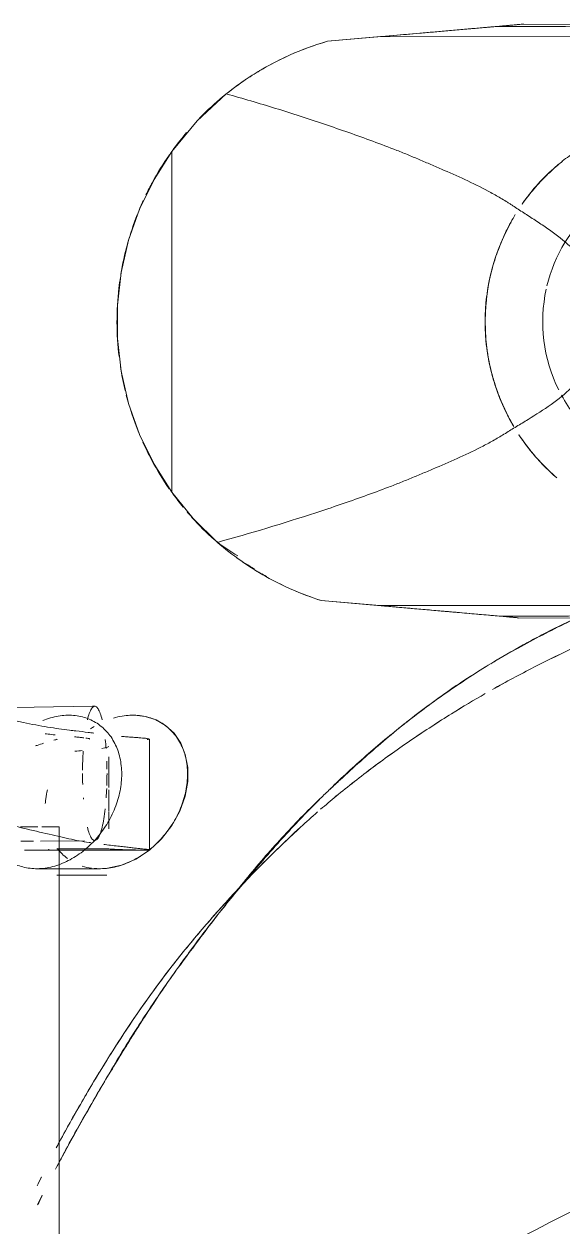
# Model space of a CAD drawing. Header units: inches. Extents: x -326 to 986, y -79 to 1436.
# Drawn here: x 150.4 to 153.59, y 953.67 to 960.76 of the extents above; entities that cross this region are included whole.
import ezdxf

# ---------------------------------------------------------------- set-up
doc = ezdxf.new("R2010")
doc.units = ezdxf.units.IN
doc.header["$LTSCALE"] = 48
doc.header["$MEASUREMENT"] = 0
doc.layers.add('I-FURN', color=47, linetype='Continuous', lineweight=9)

# ---------------------------------------------------------------- blocks, each defined once
blk = doc.blocks.new('Allsteel Seating 19 Work Chair - Allsteel Seating 19 Work Chair-7694469-Level XX  POWER _ SIGNAL NEW')
at = {"layer": 'I-FURN'}
for p, q in [((8.143, 5.4827), (8.143, 4.7922)), ((8.1949, 5.5117), (8.1956, 5.4384)), ((8.196, 5.3953), (8.1985, 5.1357)), ((-8.2796, 5.2864), (8.2796, 5.2864)), ((7.9953, 5.2995), (7.9953, 5.0052)), ((8.1502, 5.0015), (8.1502, 5.2993)), ((7.9953, 5.1202), (7.9953, 5.2416)), ((7.9953, 5.0052), (7.9953, 5.0965)), ((8.199, 5.0787), (8.1991, 5.0758)), ((8.2682, 4.9935), (8.37, 4.9935)), ((8.3753, 4.9935), (8.4977, 4.9935)), ((8.5125, 4.9935), (8.6929, 4.9935)), ((8.1453, 4.7529), (8.798, 4.7529)), ((10.2545, 4.6214), (12.2641, 4.6214)), ((9.6153, 3.7385), (9.585, 3.3916)), ((12.9417, 3.3877), (12.9142, 3.7021)), ((9.5903, -4.21), (9.585, 3.3916)), ((12.9298, -4.2034), (12.9417, 3.3877)), ((9.5494, -4.0002), (9.5105, 2.5762)), ((13.0159, 2.5416), (12.9719, -3.9733))]:
    blk.add_line(p, q, dxfattribs=at)
at = {"layer": 'I-FURN', "flags": 128}
for points in [[(8.9801, 5.7807), (8.9913, 5.0895), (8.9913, 5.0758)], [(8.0333, 5.4191), (8.0333, 5.1638), (8.0333, 5.05), (8.0333, 5.0462)], [(8.8789, 4.658), (8.8321, 4.6076), (8.7744, 4.5684), (8.707, 4.5412), (8.6311, 4.5271), (8.5485, 4.5272), (8.4616, 4.5426), (8.3736, 4.5738), (8.2883, 4.6205), (8.2099, 4.6813), (8.1426, 4.7535), (8.0897, 4.8337), (8.0537, 4.9178), (8.0357, 5.0015), (8.0333, 5.0438)], [(10.2545, 4.6214), (10.419, 4.7259), (10.5943, 4.8112), (10.7781, 4.8761), (10.9681, 4.9198), (11.1618, 4.9419), (11.3568, 4.9419), (11.5505, 4.9198), (11.7404, 4.8761), (11.9242, 4.8112), (12.0995, 4.7259), (12.2641, 4.6214)], [(8.9388, 4.8486), (8.938, 4.8248), (8.9317, 4.778), (8.9105, 4.7123), (8.8789, 4.658)], [(9.9585, 4.3518), (10.0987, 4.4952), (10.2545, 4.6214)], [(12.2641, 4.6214), (12.4449, 4.472), (12.6038, 4.2994)], [(9.6153, 3.7385), (9.5689, 3.2075), (9.5224, 2.6759)], [(13.0023, 2.6959), (12.9582, 3.1993), (12.9142, 3.7021)]]:
    blk.add_lwpolyline(points, dxfattribs=at)
at = {"layer": 'I-FURN'}
for start, end in [(77.62265, 116.52398), (40.97583, 76.40223), (118.74633, 137.37168)]:
    blk.add_arc((11.2593, 1.5312), 0.8995, start, end, dxfattribs=at)
for points, knots in [([(8.8461, 5.1874), (8.8475, 5.1996), (8.8538, 5.2509), (8.8645, 5.3301), (8.8807, 5.4243), (8.8956, 5.4965), (8.9132, 5.5701), (8.9393, 5.6722), (8.9769, 5.8055), (9.0204, 5.9452), (9.0584, 6.0598), (9.0882, 6.1475), (9.1201, 6.2352), (9.1661, 6.3504), (9.2283, 6.4923), (9.294, 6.6337), (9.3469, 6.7485), (9.3861, 6.837), (9.425, 6.9253), (9.4775, 7.0391), (9.5441, 7.1775), (9.6262, 7.343), (9.7102, 7.5179), (9.7994, 7.7062), (9.8929, 7.8984), (9.9861, 8.0905), (10.075, 8.278), (10.157, 8.4535), (10.2357, 8.6203), (10.3002, 8.7581), (10.3523, 8.8704), (10.3919, 8.9566), (10.4319, 9.0441), (10.4852, 9.1603), (10.5786, 9.3631), (10.659, 9.5333), (10.7126, 9.6427)], [0.4017813, 0.4017813, 0.4017813, 0.4017813, 0.4090909, 0.4318182, 0.4431818, 0.4545455, 0.4659091, 0.4772727, 0.5, 0.5227273, 0.5340909, 0.5454545, 0.5568182, 0.5681818, 0.5909091, 0.6136364, 0.625, 0.6363636, 0.6477273, 0.6590909, 0.6818182, 0.7045455, 0.7272727, 0.75, 0.7727273, 0.7954545, 0.8181818, 0.8409091, 0.8636364, 0.8863636, 0.8977273, 0.9090909, 0.9204545, 0.9318182, 0.9545455, 1, 1, 1, 1]), ([(9.6811, 9.0687), (9.6206, 8.9476), (9.5303, 8.7579), (9.4113, 8.4944), (9.3224, 8.2912), (9.234, 8.0876), (9.1462, 7.8843), (9.0739, 7.7129), (9.0168, 7.574), (8.9744, 7.4682), (8.9322, 7.3629), (8.8759, 7.2247), (8.806, 7.0541), (8.7381, 6.8836), (8.6856, 6.7472), (8.6476, 6.644), (8.6102, 6.5432), (8.5605, 6.4144), (8.5, 6.2587), (8.4323, 6.0736), (8.3729, 5.8855), (8.3219, 5.6959), (8.2772, 5.5184), (8.2458, 5.3867), (8.2242, 5.2926), (8.2145, 5.2499), (8.21, 5.2291)], [0.0005018, 0.0005018, 0.0005018, 0.0005018, 0.0555556, 0.0833333, 0.1111111, 0.1388889, 0.1666667, 0.1944444, 0.2083333, 0.2222222, 0.2361111, 0.25, 0.2777778, 0.3055556, 0.3194444, 0.3333333, 0.3472222, 0.3611111, 0.3888889, 0.4166667, 0.4444444, 0.4722222, 0.5, 0.5277778, 0.5416667, 0.5555556, 0.5555556, 0.5555556, 0.5555556]), ([(8.2796, 5.4867), (8.2796, 5.4943), (8.2796, 5.5034), (8.2796, 5.5138), (8.2796, 5.5144)], [1.0548203, 1.0548203, 1.0548203, 1.0548203, 1.08039718, 1.08198499, 1.08198499, 1.08198499, 1.08198499]), ([(8.2796, 5.4655), (8.2796, 5.4658), (8.2796, 5.472), (8.2796, 5.479), (8.2796, 5.4867)], [1.02765561, 1.02765561, 1.02765561, 1.02765561, 1.0289497, 1.0548203, 1.0548203, 1.0548203, 1.0548203]), ([(8.2796, 5.4704), (8.2796, 5.4656), (8.2796, 5.4527), (8.2796, 5.4424), (8.2796, 5.4367)], [0.70167935, 0.70167935, 0.70167935, 0.70167935, 0.72026479, 0.75600872, 0.75600872, 0.75600872, 0.75600872]), ([(6.2145, 5.3905), (6.2133, 5.3911), (6.1957, 5.3997), (6.1781, 5.4082), (6.1617, 5.4161)], [0.772356802, 0.772356802, 0.772356802, 0.772356802, 0.7725, 0.774449857, 0.774449857, 0.774449857, 0.774449857]), ([(8.2796, 5.4367), (8.2796, 5.4373), (8.2796, 5.4411), (8.2796, 5.4453), (8.2796, 5.4493)], [0.97332623, 0.97332623, 0.97332623, 0.97332623, 0.97750221, 1.00049092, 1.00049092, 1.00049092, 1.00049092]), ([(8.2796, 5.4367), (8.2796, 5.4342), (8.2796, 5.4243), (8.2796, 5.4168), (8.2796, 5.4139), (8.2796, 5.4135)], [0.75600872, 0.75600872, 0.75600872, 0.75600872, 0.77171227, 0.82315976, 0.83750279, 0.83750279, 0.83750279, 0.83750279]), ([(8.2796, 5.4143), (8.2796, 5.4158), (8.2796, 5.421), (8.2796, 5.4302), (8.2796, 5.4367)], [0.89183217, 0.89183217, 0.89183217, 0.89183217, 0.92605473, 0.97332623, 0.97332623, 0.97332623, 0.97332623]), ([(8.2796, 5.4124), (8.2796, 5.4124), (8.2796, 5.4128), (8.2796, 5.4136), (8.2796, 5.4143)], [0.86466748, 0.86466748, 0.86466748, 0.86466748, 0.87460724, 0.89183217, 0.89183217, 0.89183217, 0.89183217]), ([(8.7577, 5.4256), (8.7587, 5.4226), (8.764, 5.4063), (8.7692, 5.3902), (8.773, 5.3779)], [0.79952305, 0.79952305, 0.79952305, 0.79952305, 0.8125, 0.8709474, 0.8709474, 0.8709474, 0.8709474]), ([(8.147, 5.345), (8.1467, 5.3448), (8.1461, 5.3454), (8.1457, 5.3478), (8.1454, 5.3496)], [0.72991827, 0.72991827, 0.72991827, 0.72991827, 0.73958333, 0.75, 0.75, 0.75, 0.75]), ([(8.2796, 5.325), (8.2796, 5.3292), (8.2796, 5.3565), (8.2796, 5.3606), (8.2796, 5.3698)], [-0.7301015, -0.7301015, -0.7301015, -0.7301015, -0.7097747, -0.6221055, -0.6221055, -0.6221055, -0.6221055]), ([(8.2796, 5.3232), (8.2796, 5.3189), (8.2796, 5.3145), (8.2796, 5.3111), (8.2796, 5.3108)], [-1.00009143, -1.00009143, -1.00009143, -1.00009143, -0.97558161, -0.97309243, -0.97309243, -0.97309243, -0.97309243]), ([(8.8229, 5.3105), (8.8243, 5.3237), (8.8263, 5.3428), (8.8286, 5.3632), (8.8292, 5.369)], [0.26632049, 0.26632049, 0.26632049, 0.26632049, 0.27941176, 0.28450412, 0.28450412, 0.28450412, 0.28450412]), ([(3.7334, 5.303), (3.9045, 5.1475), (4.3046, 4.7535), (4.8837, 4.0753), (5.454, 3.2695), (5.8653, 2.5628), (6.1539, 1.9727), (6.3448, 1.5189), (6.5063, 1.0504), (6.6805, 0.4133), (6.802, -0.403), (6.8214, -1.232), (6.766, -1.8914), (6.6964, -2.3837), (6.6003, -2.8699), (6.4818, -3.3522), (6.3504, -3.8303), (6.1509, -4.4615), (5.8619, -5.2409), (5.5135, -5.9963), (5.2406, -6.5098), (5.0753, -6.7981), (4.945, -7.0096), (4.8094, -7.2179), (4.6223, -7.4924), (4.4215, -7.7554), (4.2028, -8.0038), (3.9739, -8.2455), (3.5488, -8.6402), (2.8661, -9.1194), (1.6584, -9.6827), (0.3323, -9.9166), (-0.9952, -9.8002), (-1.9608, -9.5416), (-2.8664, -9.1191), (-3.548, -8.6407), (-3.9731, -8.2464), (-4.202, -8.0047), (-4.4209, -7.7562), (-4.6222, -7.4925), (-4.8098, -7.2171), (-4.9912, -6.939), (-5.203, -6.5815), (-5.5146, -5.9935), (-6.002, -4.9363), (-6.3638, -3.8355), (-6.6003, -2.8695), (-6.6966, -2.3826), (-6.7662, -1.8905), (-6.8214, -1.2316), (-6.8021, -0.4024), (-6.6799, 0.4152), (-6.5068, 1.0491), (-6.3462, 1.5153), (-6.1541, 1.9719), (-5.8639, 2.5659), (-5.4515, 3.2731), (-4.8821, 4.0776), (-4.3042, 4.7528), (-3.9067, 5.147), (-3.7367, 5.3013)], [-0.9477422, -0.9477422, -0.9477422, -0.9477422, -0.9318182, -0.9090909, -0.8863636, -0.8636364, -0.8522727, -0.8409091, -0.8295455, -0.8181818, -0.7954545, -0.7727273, -0.7613636, -0.75, -0.7386364, -0.7272727, -0.7159091, -0.7045455, -0.6818182, -0.6590909, -0.6477273, -0.6420455, -0.6363636, -0.6306818, -0.625, -0.6136364, -0.6079545, -0.6022727, -0.5909091, -0.5681818, -0.5454545, -0.5, -0.4772727, -0.4545455, -0.4318182, -0.4090909, -0.3977273, -0.3920455, -0.3863636, -0.375, -0.3693182, -0.3636364, -0.3522727, -0.3409091, -0.3181818, -0.2727273, -0.2613636, -0.25, -0.2386364, -0.2272727, -0.2045455, -0.1818182, -0.1704545, -0.1590909, -0.1477273, -0.1363636, -0.1136364, -0.0909091, -0.0681818, -0.0523582, -0.0523582, -0.0523582, -0.0523582]), ([(6.26, 5.3076), (6.3046, 5.2845), (6.3763, 5.2466), (6.4474, 5.2077), (6.4743, 5.1928)], [0.19058162, 0.19058162, 0.19058162, 0.19058162, 0.19736842, 0.20150768, 0.20150768, 0.20150768, 0.20150768]), ([(9.549, 2.15), (9.5475, 2.1533), (9.5014, 2.2548), (9.405, 2.4516), (9.2468, 2.7378), (9.0703, 3.0117), (8.8764, 3.2662), (8.703, 3.4682), (8.5765, 3.6067), (8.5029, 3.6853), (8.4287, 3.7642), (8.3335, 3.8609), (8.1758, 4.0099), (7.9701, 4.1871), (7.7561, 4.355), (7.5819, 4.4856), (7.4506, 4.5827), (7.3177, 4.6778), (7.1371, 4.7996), (6.9066, 4.9446), (6.624, 5.1085), (6.4135, 5.2251), (6.2974, 5.287), (6.2771, 5.2977)], [0.6171566, 0.6171566, 0.6171566, 0.6171566, 0.6176471, 0.6323529, 0.6470588, 0.6617647, 0.6764706, 0.6911765, 0.6985294, 0.7022059, 0.7058824, 0.7132353, 0.7205882, 0.7352941, 0.75, 0.7573529, 0.7647059, 0.7720588, 0.7794118, 0.7941176, 0.8088235, 0.8235294, 0.8266284, 0.8266284, 0.8266284, 0.8266284]), ([(7.9944, 4.1518), (7.9588, 4.1862), (7.8549, 4.2847), (7.6777, 4.4426), (7.4073, 4.6649), (7.0654, 4.908), (6.7145, 5.121), (6.487, 5.2498), (6.4005, 5.2958), (6.3862, 5.3034)], [0.69469044, 0.69469044, 0.69469044, 0.69469044, 0.7, 0.71, 0.72, 0.7375, 0.755, 0.76375, 0.76548488, 0.76548488, 0.76548488, 0.76548488]), ([(6.4743, 5.1928), (6.5328, 5.1604), (6.6335, 5.1031), (6.7752, 5.019), (6.9374, 4.9214), (7.0564, 4.8471), (7.1333, 4.7976)], [0.20150768, 0.20150768, 0.20150768, 0.20150768, 0.21052632, 0.21710526, 0.22368421, 0.23601264, 0.23601264, 0.23601264, 0.23601264]), ([(6.5212, 5.2299), (6.6029, 5.1844), (6.7647, 5.0904), (7.0839, 4.8939), (7.3126, 4.7334), (7.4599, 4.6186)], [0.24, 0.24, 0.24, 0.24, 0.25, 0.26, 0.28, 0.28, 0.28, 0.28]), ([(8.21, 5.2291), (8.2055, 5.2082), (8.1974, 5.1675), (8.1903, 5.1243), (8.1869, 5.1017), (8.1863, 5.098)], [0.55555556, 0.55555556, 0.55555556, 0.55555556, 0.56944444, 0.58333333, 0.58611859, 0.58611859, 0.58611859, 0.58611859]), ([(8.8055, 5.1408), (8.8057, 5.1423), (8.8066, 5.1503), (8.8084, 5.1669), (8.8102, 5.185), (8.8111, 5.1947)], [0.1876683, 0.1876683, 0.1876683, 0.1876683, 0.19117647, 0.20588235, 0.22025624, 0.22025624, 0.22025624, 0.22025624]), ([(8.8337, 5.082), (8.8351, 5.0927), (8.8389, 5.1254), (8.843, 5.1618), (8.8461, 5.1874)], [0.37835704, 0.37835704, 0.37835704, 0.37835704, 0.38636364, 0.40178127, 0.40178127, 0.40178127, 0.40178127]), ([(8.7994, 5.1057), (8.7998, 5.1057), (8.8006, 5.1073), (8.8022, 5.1147), (8.8034, 5.123), (8.804, 5.1279)], [0.13294963, 0.13294963, 0.13294963, 0.13294963, 0.14705882, 0.16176471, 0.17647059, 0.17647059, 0.17647059, 0.17647059]), ([(8.8789, 4.6606), (8.8621, 4.6376), (8.8218, 4.5966), (8.7445, 4.5527), (8.6543, 4.5287), (8.5557, 4.5257), (8.4535, 4.5439), (8.353, 4.5825), (8.2592, 4.6394), (8.1767, 4.7118), (8.1097, 4.796), (8.0617, 4.888), (8.0348, 4.9829), (8.032, 5.0464), (8.0347, 5.0776), (8.0348, 5.0789)], [-1, -1, -1, -1, -0.9285714, -0.8571429, -0.7857143, -0.7142857, -0.6428571, -0.5714286, -0.5, -0.4285714, -0.3571429, -0.2857143, -0.2142857, -0.1428571, -0.139881, -0.139881, -0.139881, -0.139881]), ([(8.7983, 5.1087), (8.7986, 5.1068), (8.799, 5.1058), (8.7994, 5.1057), (8.7994, 5.1057)], [0.11764706, 0.11764706, 0.11764706, 0.11764706, 0.13235294, 0.13294963, 0.13294963, 0.13294963, 0.13294963]), ([(8.9113, 5.0323), (8.926, 5.0358), (8.9518, 5.0434), (8.9784, 5.0559), (8.9906, 5.0679), (8.9917, 5.0755), (8.991, 5.0787)], [-0.7058824, -0.7058824, -0.7058824, -0.7058824, -0.6470588, -0.5882353, -0.5294118, -0.4872701, -0.4872701, -0.4872701, -0.4872701]), ([(8.1453, 4.7529), (8.1453, 4.7529), (8.1451, 4.753), (8.1445, 4.7547), (8.1438, 4.7606), (8.1433, 4.7689), (8.1431, 4.7788), (8.143, 4.7901), (8.1431, 4.8023), (8.1433, 4.8156), (8.1435, 4.8277), (8.1437, 4.8383), (8.1438, 4.8467), (8.144, 4.8556), (8.1443, 4.8676), (8.1447, 4.883), (8.1453, 4.9019), (8.1462, 4.9272), (8.1476, 4.9587), (8.149, 4.9823), (8.1497, 4.9935)], [0.7625696, 0.7625696, 0.7625696, 0.7625696, 0.7638889, 0.7777778, 0.7916667, 0.8055556, 0.8194444, 0.8333333, 0.8472222, 0.8611111, 0.875, 0.8819444, 0.8888889, 0.8958333, 0.9027778, 0.9166667, 0.9305556, 0.9444444, 0.9722222, 1, 1, 1, 1]), ([(8.1762, 5.0227), (8.1755, 5.0168), (8.171, 4.9789), (8.1662, 4.9322), (8.1625, 4.8974), (8.1612, 4.8867)], [0.60603918, 0.60603918, 0.60603918, 0.60603918, 0.61111111, 0.63888889, 0.65244563, 0.65244563, 0.65244563, 0.65244563]), ([(8.2791, 5.0323), (8.2938, 5.0287), (8.3266, 5.0222), (8.3653, 5.0167), (8.3858, 5.0145)], [-0.2941176, -0.2941176, -0.2941176, -0.2941176, -0.2352941, -0.1772933, -0.1772933, -0.1772933, -0.1772933]), ([(8.7961, 4.7663), (8.7962, 4.765), (8.7964, 4.7626), (8.7967, 4.7587), (8.7971, 4.7551), (8.7977, 4.7529), (8.7986, 4.7528), (8.8001, 4.7589), (8.8027, 4.7774), (8.8052, 4.8028), (8.8069, 4.8273), (8.8088, 4.8554), (8.8109, 4.8855), (8.8127, 4.907), (8.8137, 4.9181)], [0.1818182, 0.1818182, 0.1818182, 0.1818182, 0.1875, 0.1931818, 0.2045455, 0.2159091, 0.2272727, 0.25, 0.2727273, 0.2840909, 0.2954545, 0.3068182, 0.3181818, 0.3295455, 0.3295455, 0.3295455, 0.3295455]), ([(8.9218, 4.9655), (8.9268, 4.9486), (8.9379, 4.9), (8.9414, 4.8211), (8.9228, 4.7343), (8.8957, 4.6835), (8.8789, 4.6606)], [-0.2528249, -0.2528249, -0.2528249, -0.2528249, -0.2142857, -0.1428571, -0.0714286, 0, 0, 0, 0]), ([(8.1572, 4.8555), (8.1559, 4.8459), (8.1534, 4.828), (8.15, 4.7964), (8.1473, 4.7677), (8.1462, 4.7552), (8.1456, 4.7532), (8.1455, 4.753)], [0.66666667, 0.66666667, 0.66666667, 0.66666667, 0.68055556, 0.69444444, 0.72222222, 0.75, 0.75969172, 0.75969172, 0.75969172, 0.75969172]), ([(8.1612, 4.8867), (8.1612, 4.8865), (8.1599, 4.8753), (8.1585, 4.865), (8.1572, 4.8555)], [0.65244563, 0.65244563, 0.65244563, 0.65244563, 0.65277778, 0.66666667, 0.66666667, 0.66666667, 0.66666667]), ([(7.1333, 4.7976), (7.1385, 4.7942), (7.2257, 4.738), (7.3267, 4.6706), (7.4208, 4.6044), (7.4352, 4.5942)], [0.23601264, 0.23601264, 0.23601264, 0.23601264, 0.23684211, 0.25, 0.2523939, 0.2523939, 0.2523939, 0.2523939]), ([(7.46, 4.6185), (7.6073, 4.5038), (7.7873, 4.3486), (7.9587, 4.1865), (7.9942, 4.1522)], [0.28000138, 0.28000138, 0.28000138, 0.28000138, 0.3, 0.30531683, 0.30531683, 0.30531683, 0.30531683]), ([(7.526, 4.5288), (7.5601, 4.5038), (7.672, 4.4205), (7.8585, 4.2734), (8.0544, 4.1094), (8.1717, 4.0051), (8.2156, 3.9651)], [0.25744194, 0.25744194, 0.25744194, 0.25744194, 0.26315789, 0.27631579, 0.28947368, 0.29751255, 0.29751255, 0.29751255, 0.29751255]), ([(10.1373, 4.5294), (10.126, 4.5197), (10.0692, 4.4694), (9.9715, 4.3766), (9.9071, 4.2796), (9.8788, 4.2306)], [0.78151742, 0.78151742, 0.78151742, 0.78151742, 0.79166667, 0.83333333, 0.87238498, 0.87238498, 0.87238498, 0.87238498]), ([(12.6038, 4.2994), (12.5768, 4.2018), (12.52, 4.0075), (12.4418, 3.7674), (12.376, 3.5761), (12.3252, 3.4331), (12.2804, 3.3148), (12.2427, 3.221), (12.2132, 3.1514), (12.1831, 3.0817), (12.1429, 2.9883), (12.0911, 2.8719), (12.0345, 2.7584), (11.991, 2.6817), (11.9681, 2.6443), (11.9547, 2.6231), (11.941, 2.6022), (11.9236, 2.5757), (11.8953, 2.5318), (11.8591, 2.4754), (11.8138, 2.4075), (11.7507, 2.3198), (11.683, 2.2411), (11.6092, 2.1805), (11.5608, 2.1527), (11.5195, 2.1364), (11.4754, 2.1224), (11.3929, 2.1052), (11.2901, 2.1009), (11.1877, 2.1112), (11.1131, 2.1261), (11.0546, 2.144), (11.011, 2.1618), (10.9804, 2.1765), (10.9514, 2.1937), (10.9138, 2.2207), (10.8513, 2.2771), (10.7701, 2.3789), (10.697, 2.4942), (10.6486, 2.5744), (10.6215, 2.619), (10.6013, 2.6514), (10.5816, 2.6834), (10.5563, 2.727), (10.5142, 2.8046), (10.4592, 2.9188), (10.4087, 3.0356), (10.3696, 3.1294), (10.3403, 3.1994), (10.3115, 3.2696), (10.2747, 3.3639), (10.2135, 3.5305), (10.0996, 3.8666), (10.0113, 4.1565), (9.9585, 4.3518)], [-1, -1, -1, -1, -0.944444, -0.888889, -0.861111, -0.833333, -0.805556, -0.791667, -0.777778, -0.763889, -0.75, -0.722222, -0.694444, -0.680556, -0.673611, -0.670139, -0.666667, -0.659722, -0.652778, -0.638889, -0.625, -0.611111, -0.583333, -0.569444, -0.555556, -0.548611, -0.541667, -0.527778, -0.5, -0.486111, -0.472222, -0.458333, -0.451389, -0.444444, -0.4375, -0.430556, -0.416667, -0.388889, -0.361111, -0.347222, -0.340278, -0.333333, -0.326389, -0.319444, -0.305556, -0.277778, -0.25, -0.236111, -0.222222, -0.208333, -0.194444, -0.166667, -0.111111, 0, 0, 0, 0]), ([(12.7415, 4.1004), (12.7326, 4.1156), (12.7124, 4.1484), (12.6912, 4.1805), (12.6793, 4.1977)], [0.09910454, 0.09910454, 0.09910454, 0.09910454, 0.11111111, 0.12538422, 0.12538422, 0.12538422, 0.12538422]), ([(8.3679, 3.7604), (8.3386, 3.794), (8.2477, 3.8958), (8.1231, 4.0255), (8.0258, 4.1214), (7.9944, 4.1518)], [0.67516554, 0.67516554, 0.67516554, 0.67516554, 0.68, 0.69, 0.69469044, 0.69469044, 0.69469044, 0.69469044]), ([(8.2156, 3.9651), (8.2435, 3.9397), (8.3202, 3.8687), (8.3947, 3.7964), (8.4415, 3.7496)], [0.29751255, 0.29751255, 0.29751255, 0.29751255, 0.30263158, 0.31170119, 0.31170119, 0.31170119, 0.31170119]), ([(9.0665, 2.7698), (9.0281, 2.8368), (8.9409, 2.9824), (8.7969, 3.2034), (8.6343, 3.433), (8.4947, 3.6114), (8.4096, 3.7122), (8.3837, 3.7421)], [0.63169354, 0.63169354, 0.63169354, 0.63169354, 0.64, 0.65, 0.66, 0.67, 0.67429017, 0.67429017, 0.67429017, 0.67429017]), ([(8.3838, 3.742), (8.4096, 3.7121), (8.4947, 3.6114), (8.6342, 3.4332), (8.7968, 3.2037), (8.8986, 3.0475), (8.9477, 2.9685)], [0.32571422, 0.32571422, 0.32571422, 0.32571422, 0.33, 0.34, 0.35, 0.36, 0.36, 0.36, 0.36]), ([(9.585, 3.3916), (9.582, 3.3572), (9.576, 3.2888), (9.5671, 3.1873), (9.5598, 3.1036), (9.5547, 3.0455), (9.5518, 3.0124), (9.5497, 2.9878), (9.5474, 2.9624), (9.5443, 2.9265), (9.5385, 2.8602), (9.5316, 2.7815), (9.5254, 2.7103), (9.5213, 2.6632), (9.5185, 2.6314), (9.517, 2.6143), (9.5163, 2.606), (9.5158, 2.6008), (9.5154, 2.5962), (9.5149, 2.5906), (9.5144, 2.5847), (9.5139, 2.5795), (9.5135, 2.5749), (9.5134, 2.5737), (9.5141, 2.5814), (9.5165, 2.609), (9.5201, 2.6504), (9.5224, 2.6759)], [-1, -1, -1, -1, -0.916667, -0.833333, -0.75, -0.708333, -0.6875, -0.666667, -0.645833, -0.625, -0.583333, -0.5, -0.458333, -0.416667, -0.375, -0.354167, -0.34375, -0.333333, -0.322917, -0.3125, -0.291667, -0.270833, -0.25, -0.208333, -0.166667, -0.083333, 0, 0, 0, 0]), ([(12.9417, 3.3877), (12.9461, 3.3373), (12.9529, 3.2605), (12.9609, 3.1688), (12.9655, 3.1158), (12.969, 3.076), (12.9726, 3.0348), (12.9777, 2.9771), (12.9841, 2.9029), (12.9904, 2.8315), (12.9944, 2.7861), (12.9962, 2.7649), (12.9972, 2.7532), (12.998, 2.7448), (12.9987, 2.7364), (12.9997, 2.7252), (13.0014, 2.7052), (13.0039, 2.6766), (13.0068, 2.6434), (13.0095, 2.6126), (13.0119, 2.5857), (13.0138, 2.5638), (13.0149, 2.551), (13.0154, 2.5454), (13.0156, 2.5433), (13.0157, 2.5426), (13.0157, 2.5423)], [0, 0, 0, 0, 0.125, 0.1875, 0.21875, 0.25, 0.28125, 0.3125, 0.375, 0.4375, 0.46875, 0.484375, 0.4921875, 0.5, 0.5078125, 0.515625, 0.53125, 0.5625, 0.59375, 0.625, 0.65625, 0.6875, 0.71875, 0.734375, 0.7421875, 0.75, 0.75, 0.75, 0.75]), ([(11.4766, 2.7511), (11.4324, 2.7592), (11.3429, 2.7699), (11.2038, 2.7714), (11.1042, 2.7617), (11.051, 2.7527), (11.0422, 2.7511)], [0.4444444, 0.4444444, 0.4444444, 0.4444444, 0.4791667, 0.5138889, 0.5486111, 0.5555556, 0.5555556, 0.5555556, 0.5555556]), ([(11.0422, 2.7511), (11.0855, 2.7589), (11.1756, 2.7696), (11.317, 2.7712), (11.4175, 2.7612), (11.47, 2.7523), (11.4769, 2.751)], [0.4460283, 0.4460283, 0.4460283, 0.4460283, 0.4791667, 0.5138889, 0.5486111, 0.5539612, 0.5539612, 0.5539612, 0.5539612]), ([(9.0901, 2.728), (9.1356, 2.6471), (9.2671, 2.4003), (9.3852, 2.1466), (9.4577, 1.9749)], [0.37003229, 0.37003229, 0.37003229, 0.37003229, 0.38, 0.4, 0.4, 0.4, 0.4]), ([(9.5289, 1.8002), (9.5059, 1.8587), (9.4119, 2.0894), (9.2672, 2.4004), (9.1356, 2.6473), (9.0902, 2.7281)], [0.59325319, 0.59325319, 0.59325319, 0.59325319, 0.6, 0.62, 0.62997347, 0.62997347, 0.62997347, 0.62997347]), ([(11.0422, 2.7511), (11.0069, 2.7447), (10.8848, 2.7164), (10.7471, 2.661), (10.6553, 2.6095), (10.6414, 2.6013)], [0.5555556, 0.5555556, 0.5555556, 0.5555556, 0.5833333, 0.6527778, 0.6654203, 0.6654203, 0.6654203, 0.6654203]), ([(10.6417, 2.6015), (10.6669, 2.6162), (10.7249, 2.6472), (10.8212, 2.6897), (10.9283, 2.7261), (10.9998, 2.7432), (11.036, 2.75)], [0.3387155, 0.3387155, 0.3387155, 0.3387155, 0.3611111, 0.3888889, 0.4166667, 0.4444444, 0.4444444, 0.4444444, 0.4444444]), ([(10.6874, 2.6274), (10.7314, 2.651), (10.829, 2.6957), (10.9318, 2.7271), (10.9875, 2.7399)], [-0.65422734, -0.65422734, -0.65422734, -0.65422734, -0.61538462, -0.57094446, -0.57094446, -0.57094446, -0.57094446]), ([(11.8535, 2.6151), (11.8317, 2.6272), (11.7776, 2.6552), (11.6866, 2.6941), (11.5818, 2.7285), (11.5119, 2.7447), (11.4766, 2.7511)], [0.3417073, 0.3417073, 0.3417073, 0.3417073, 0.3611111, 0.3888889, 0.4166667, 0.4444444, 0.4444444, 0.4444444, 0.4444444]), ([(11.4832, 2.7499), (11.5193, 2.7431), (11.5995, 2.724), (11.7243, 2.6799), (11.8082, 2.6397), (11.848, 2.6179)], [0.55555556, 0.55555556, 0.55555556, 0.55555556, 0.58333333, 0.61805556, 0.65269154, 0.65269154, 0.65269154, 0.65269154]), ([(9.5224, 2.6759), (9.5236, 2.2526), (9.5271, 1.5398), (9.5329, 0.8263), (9.5356, 0.537)], [-1, -1, -1, -1, -0.5, -0.1589334, -0.1589334, -0.1589334, -0.1589334]), ([(13.0158, 2.5417), (13.0157, 2.5418), (13.0157, 2.5425), (13.0153, 2.5464), (13.0144, 2.5573), (13.0125, 2.5791), (13.0089, 2.6204), (13.0047, 2.6683), (13.0023, 2.6959)], [0.775287, 0.775287, 0.775287, 0.775287, 0.78125, 0.8125, 0.84375, 0.875, 0.9375, 1, 1, 1, 1]), ([(10.5929, 2.5711), (10.5853, 2.566), (10.5408, 2.5359), (10.462, 2.4742), (10.3869, 2.4018), (10.3491, 2.3589), (10.3406, 2.3489)], [0.68033543, 0.68033543, 0.68033543, 0.68033543, 0.6875, 0.72222222, 0.75694444, 0.76734315, 0.76734315, 0.76734315, 0.76734315]), ([(10.4638, 2.4728), (10.4867, 2.4928), (10.5294, 2.5275), (10.5738, 2.5587), (10.5941, 2.572)], [0.282371, 0.282371, 0.282371, 0.282371, 0.30555556, 0.32433143, 0.32433143, 0.32433143, 0.32433143]), ([(9.3538, 2.5456), (9.3591, 2.536), (9.411, 2.441), (9.4749, 2.3151), (9.5298, 2.1969), (9.5432, 2.1675)], [0.3800945, 0.3800945, 0.3800945, 0.3800945, 0.38157895, 0.39473684, 0.3990838, 0.3990838, 0.3990838, 0.3990838]), ([(10.3449, 2.3542), (10.3929, 2.4093), (10.4638, 2.4774), (10.542, 2.5361), (10.5623, 2.5504)], [-0.7682269, -0.7682269, -0.7682269, -0.7682269, -0.71153846, -0.69230769, -0.69230769, -0.69230769, -0.69230769]), ([(11.9536, 2.5523), (11.9566, 2.5502), (11.9918, 2.5253), (12.0259, 2.498), (12.0559, 2.4717)], [0.6847045, 0.6847045, 0.6847045, 0.6847045, 0.6875, 0.71798177, 0.71798177, 0.71798177, 0.71798177]), ([(12.2038, 2.3181), (12.1817, 2.3455), (12.1349, 2.3984), (12.0562, 2.4734), (11.9943, 2.523), (11.9598, 2.5477), (11.9544, 2.5515)], [0.22222222, 0.22222222, 0.22222222, 0.22222222, 0.25, 0.27777778, 0.30555556, 0.31069921, 0.31069921, 0.31069921, 0.31069921]), ([(13.0157, 2.5423), (13.0157, 2.542), (13.0158, 2.5417), (13.0158, 2.5414), (13.0158, 2.5415), (13.0158, 2.5416)], [0.75, 0.75, 0.75, 0.75, 0.7578125, 0.765625, 0.77426833, 0.77426833, 0.77426833, 0.77426833]), ([(10.3385, 2.3467), (10.3497, 2.3597), (10.385, 2.3988), (10.4276, 2.4407), (10.4593, 2.4688), (10.4638, 2.4728)], [0.23653506, 0.23653506, 0.23653506, 0.23653506, 0.25, 0.27777778, 0.282371, 0.282371, 0.282371, 0.282371]), ([(12.0559, 2.4717), (12.0601, 2.468), (12.0982, 2.4341), (12.1507, 2.3817), (12.1929, 2.3311), (12.2067, 2.3137)], [0.71798177, 0.71798177, 0.71798177, 0.71798177, 0.72222222, 0.75694444, 0.77461586, 0.77461586, 0.77461586, 0.77461586]), ([(12.4715, 1.5312), (12.4725, 1.6043), (12.4627, 1.7469), (12.4139, 1.948), (12.3419, 2.1108), (12.2681, 2.2329), (12.2274, 2.2887), (12.2061, 2.3152)], [0, 0, 0, 0, 0.0555556, 0.1111111, 0.1666667, 0.1944444, 0.2212589, 0.2212589, 0.2212589, 0.2212589])]:
    blk.add_open_spline(points, degree=3, knots=knots, dxfattribs=at)
for points in [[(8.0932, 5.6037), (8.0763, 5.5815), (8.0493, 5.5323), (8.0307, 5.4481), (8.0348, 5.3577), (8.0617, 5.2657), (8.1097, 5.1766), (8.1767, 5.0949), (8.2592, 5.0247), (8.353, 4.9696), (8.4535, 4.9322), (8.5557, 4.9146), (8.6543, 4.9175), (8.7445, 4.9407), (8.8218, 4.9833), (8.8621, 5.023), (8.8789, 5.0453)], [(8.143, 5.4827), (8.143, 5.4851), (8.143, 5.4875), (8.143, 5.49)], [(8.2796, 5.4934), (8.2796, 5.485), (8.2796, 5.4773), (8.2796, 5.4704)], [(8.2796, 5.4493), (8.2796, 5.454), (8.2796, 5.4593), (8.2796, 5.4655)], [(6.0501, 5.4132), (6.0673, 5.4048), (6.0845, 5.3963), (6.1016, 5.3878)], [(6.1073, 5.3855), (6.089, 5.3948), (6.0706, 5.404), (6.0522, 5.4132)], [(6.1618, 5.4161), (6.1794, 5.4077), (6.197, 5.3992), (6.2145, 5.3906)], [(8.2796, 5.4269), (8.2796, 5.4388), (8.2796, 5.4493), (8.2796, 5.4592)], [(8.2796, 5.4135), (8.2796, 5.4127), (8.2796, 5.4123), (8.2796, 5.4123)], [(8.2796, 5.388), (8.2796, 5.3568), (8.2796, 5.3347), (8.2796, 5.3214)], [(8.2796, 5.3103), (8.2796, 5.3145), (8.2796, 5.3205), (8.2796, 5.3264)], [(8.2796, 5.2864), (8.2796, 5.2864), (8.2796, 5.3064), (8.2796, 5.3221)], [(8.417, 5.368), (8.4257, 5.3674), (8.4345, 5.3665), (8.4434, 5.3653)], [(8.4455, 5.365), (8.4631, 5.3627), (8.4809, 5.3593), (8.4987, 5.3551)], [(8.8789, 5.0453), (8.8957, 5.0675), (8.9228, 5.1167), (8.9414, 5.2009), (8.9372, 5.2913), (8.9194, 5.3526), (8.9069, 5.3828)], [(6.3861, 5.3032), (6.4314, 5.2793), (6.4764, 5.2548), (6.5212, 5.2299)], [(8.0932, 5.2367), (8.11, 5.2596), (8.1301, 5.2802), (8.1531, 5.2977)], [(8.2796, 5.3107), (8.2796, 5.2958), (8.2796, 5.2989), (8.2796, 5.3072)], [(8.791, 5.3173), (8.7936, 5.3081), (8.7968, 5.2964), (8.7966, 5.297), (8.7957, 5.3005)], [(8.7261, 5.1926), (8.7273, 5.1773), (8.7286, 5.1632), (8.7298, 5.1494)], [(8.0367, 5.0951), (8.0393, 5.114), (8.0425, 5.1328), (8.0486, 5.1502)], [(8.2791, 5.1194), (8.2644, 5.1158), (8.2515, 5.112), (8.2406, 5.108)], [(8.4521, 5.1432), (8.4491, 5.143), (8.4461, 5.1428), (8.4432, 5.1425)], [(8.5952, 5.1481), (8.5736, 5.1481), (8.552, 5.1478), (8.5307, 5.1471)], [(8.6679, 5.1469), (8.6503, 5.1475), (8.6324, 5.1477), (8.6145, 5.1479)], [(8.7263, 5.144), (8.7073, 5.1452), (8.6879, 5.1463), (8.668, 5.1469)], [(8.9896, 5.0825), (8.9874, 5.0869), (8.9784, 5.0957), (8.9518, 5.1082), (8.926, 5.1158), (8.9113, 5.1194)], [(8.1994, 5.0787), (8.1987, 5.0755), (8.1991, 5.0723), (8.2008, 5.0691)], [(8.2008, 5.0825), (8.2001, 5.0812), (8.1997, 5.08), (8.1994, 5.0787)], [(8.2142, 5.0956), (8.2075, 5.0913), (8.203, 5.0869), (8.2008, 5.0825)], [(8.2008, 5.0691), (8.203, 5.0647), (8.2075, 5.0603), (8.2142, 5.056)], [(8.2406, 5.108), (8.2297, 5.104), (8.2209, 5.0999), (8.2142, 5.0956)], [(8.2142, 5.056), (8.2209, 5.0517), (8.2297, 5.0476), (8.2406, 5.0436)], [(8.2406, 5.0436), (8.2515, 5.0396), (8.2644, 5.0358), (8.2791, 5.0323)], [(8.8592, 5.1), (8.8637, 5.0931), (8.868, 5.0862), (8.8721, 5.0792)], [(8.991, 5.0787), (8.9907, 5.08), (8.9903, 5.0812), (8.9896, 5.0825)], [(8.1497, 4.9935), (8.1498, 4.9939), (8.15, 4.9956), (8.1501, 4.9993), (8.1502, 5.0015)], [(8.4521, 5.0084), (8.4698, 5.0072), (8.4879, 5.006), (8.5065, 5.0053)], [(8.5239, 5.0047), (8.5474, 5.0039), (8.5713, 5.0035), (8.5952, 5.0035)], [(8.6203, 5.0037), (8.6363, 5.0039), (8.6522, 5.0042), (8.668, 5.0048)], [(8.7421, 5.0087), (8.7604, 5.01), (8.7782, 5.0116), (8.7952, 5.0134)], [(8.7432, 5.0331), (8.7472, 5.0088), (8.751, 4.9955), (8.7547, 4.9935)], [(10.9973, 4.9246), (10.9493, 4.9172), (10.9016, 4.9077), (10.8544, 4.8963)], [(11.4584, 4.9331), (11.3242, 4.9486), (11.1881, 4.9485), (11.054, 4.9324)], [(11.5228, 4.9243), (11.5014, 4.9277), (11.4799, 4.9306), (11.4584, 4.9331)], [(11.8914, 4.8245), (11.7783, 4.869), (11.6604, 4.9017), (11.5402, 4.9216)], [(10.827, 4.8895), (10.7527, 4.8702), (10.6798, 4.8459), (10.6087, 4.817)], [(10.5501, 4.7919), (10.5141, 4.7757), (10.4786, 4.7582), (10.4437, 4.7396)], [(11.9749, 4.789), (11.9511, 4.7999), (11.927, 4.8102), (11.9026, 4.82)], [(12.0818, 4.7357), (12.0576, 4.7488), (12.0331, 4.7614), (12.0082, 4.7734)], [(10.4408, 4.7379), (10.3835, 4.7069), (10.3278, 4.673), (10.2745, 4.6357)], [(12.2447, 4.6351), (12.1929, 4.6711), (12.1392, 4.7044), (12.0838, 4.7346)], [(10.2448, 4.6144), (10.2181, 4.5949), (10.1921, 4.5745), (10.1666, 4.5535)], [(12.3758, 4.534), (12.3437, 4.5614), (12.3105, 4.5875), (12.2764, 4.6124)], [(7.4423, 4.5892), (7.4703, 4.5692), (7.4983, 4.5491), (7.526, 4.5288)], [(12.6793, 4.1977), (12.6127, 4.2946), (12.5361, 4.3847), (12.4511, 4.4661)], [(9.9585, 4.3518), (9.8823, 4.264), (9.7464, 4.0718), (9.6513, 3.8526), (9.6153, 3.7385)], [(12.9142, 3.7021), (12.8822, 3.8122), (12.7968, 4.0242), (12.6734, 4.2126), (12.6038, 4.2994)], [(9.8669, 4.2366), (9.8427, 4.2034), (9.8218, 4.1684), (9.8029, 4.1324)], [(7.9942, 4.1522), (8.0925, 4.0573), (8.1876, 3.96), (8.2789, 3.8601)], [(9.798, 4.1346), (9.7833, 4.1109), (9.77, 4.0865), (9.7578, 4.0615)], [(12.8217, 3.9484), (12.7975, 4.0004), (12.7708, 4.0511), (12.7415, 4.1004)], [(9.7129, 3.9816), (9.6742, 3.9032), (9.6416, 3.8218), (9.6153, 3.7385)], [(12.9142, 3.7021), (12.8924, 3.7773), (12.8654, 3.8509), (12.8336, 3.9224)], [(8.279, 3.86), (8.309, 3.8271), (8.3386, 3.7938), (8.3679, 3.7603)], [(8.5043, 3.6857), (8.5711, 3.6167), (8.7015, 3.4753), (8.889, 3.2501), (9.0648, 3.0136), (9.1722, 2.8512), (9.2234, 2.7687)], [(8.9477, 2.9684), (8.9885, 2.9028), (9.0281, 2.8367), (9.0665, 2.7697)], [(11.1111, 2.7617), (11.2094, 2.7738), (11.3093, 2.774), (11.4075, 2.7617)], [(9.2427, 2.7373), (9.2811, 2.6743), (9.3181, 2.6104), (9.3538, 2.5456)], [(10.9875, 2.7399), (11.003, 2.7435), (11.0185, 2.7467), (11.034, 2.7497)], [(11.485, 2.7495), (11.5007, 2.7465), (11.5164, 2.7432), (11.532, 2.7395)], [(11.532, 2.7396), (11.6359, 2.7154), (11.7362, 2.6774), (11.8303, 2.6272)], [(10.6426, 2.6022), (10.6574, 2.6109), (10.6723, 2.6193), (10.6874, 2.6274)], [(13.0023, 2.6959), (13.0008, 2.2693), (12.9961, 1.4151), (12.9879, 0.56), (12.9828, 0.1324)], [(11.8474, 2.6184), (11.8623, 2.6102), (11.877, 2.6016), (11.8915, 2.5927)], [(11.9565, 2.5502), (12.0376, 2.4933), (12.1127, 2.4268), (12.1763, 2.3514)]]:
    blk.add_open_spline(points, degree=3, dxfattribs=at)

msp = doc.modelspace()

# ---------------------------------------------------------------- block references
at = {"layer": 'I-FURN', "rotation": 90.00000000000117}
msp.add_blockref('Allsteel Seating 19 Work Chair - Allsteel Seating 19 Work Chair-7694469-Level XX  POWER _ SIGNAL NEW', (155.8984, 947.7489), dxfattribs=at)

doc.saveas('drawing.dxf')
